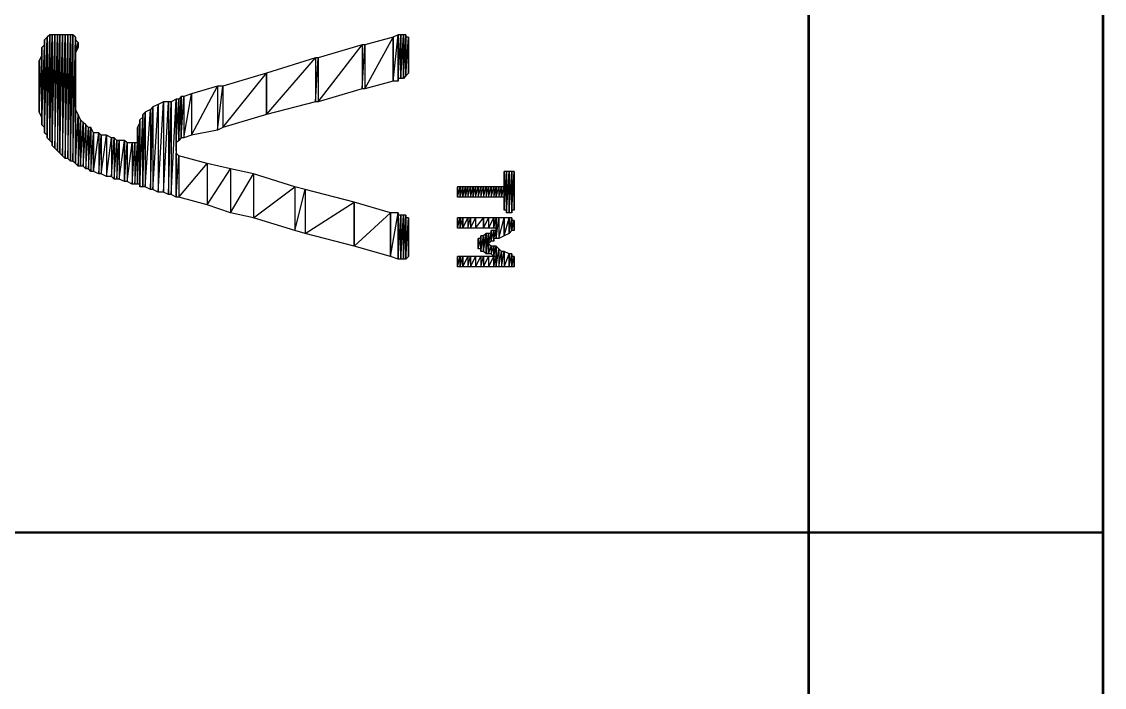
# Model space of a CAD drawing. Extents: x 0.1 to 11.6, y 0.2 to 16.4.
# Drawn here: x 0.9185 to 1.2679, y 5.3017 to 5.5167 of the extents above; entities that cross this region are included whole.
import ezdxf

# ---------------------------------------------------------------- set-up
doc = ezdxf.new("R2010")
doc.units = 0
doc.header["$MEASUREMENT"] = 0

msp = doc.modelspace()

# ---------------------------------------------------------------- linework, layer by layer
at = {"color": 0, "const_width": 0.000833}
for points in [[(1.26752, 11.3108), (1.26752, 0.54834)], [(1.17253, 6.07915), (1.17253, 5.35167)], [(1.26752, 5.35167), (0.396647, 5.35167)], [(1.17253, 5.35167), (1.17253, 3.82747)]]:
    msp.add_lwpolyline(points, dxfattribs=at)
at = {"color": 0}
for points in [[(0.92665, 5.51167), (0.925836, 5.51079), (0.925836, 5.48079)], [(0.92665, 5.51167), (0.92665, 5.47999), (0.925836, 5.48079)], [(0.927518, 5.51247), (0.92665, 5.51167), (0.92665, 5.47917)], [(0.927518, 5.51247), (0.927518, 5.47831), (0.92665, 5.47917)], [(0.92665, 5.51167), (0.92665, 5.47999)], [(0.92665, 5.51167), (0.92665, 5.47917), (0.92665, 5.47999)], [(0.92665, 5.51167), (0.92665, 5.47999)], [(0.92665, 5.51167), (0.92665, 5.47999)], [(0.928331, 5.51247), (0.927518, 5.51247), (0.927518, 5.47831)], [(0.928331, 5.51247), (0.928331, 5.47749), (0.927518, 5.47831)], [(0.927518, 5.51247), (0.927518, 5.47831)], [(0.927518, 5.51247), (0.927518, 5.47831)], [(0.929144, 5.51247), (0.928331, 5.51247), (0.928331, 5.47667)], [(0.929144, 5.51247), (0.929144, 5.47581), (0.928331, 5.47667)], [(0.928331, 5.51247), (0.928331, 5.47667)], [(0.928331, 5.51247), (0.928331, 5.47667)], [(0.928331, 5.51247), (0.928331, 5.47749)], [(0.928331, 5.51247), (0.928331, 5.47667), (0.928331, 5.47749)], [(0.930012, 5.51247), (0.929144, 5.51247), (0.929144, 5.47581)], [(0.930012, 5.51247), (0.930012, 5.47499), (0.929144, 5.47581)], [(0.930826, 5.51247), (0.930012, 5.51247), (0.930012, 5.47499)], [(0.930826, 5.51247), (0.930826, 5.47418), (0.930012, 5.47499)], [(0.93164, 5.51247), (0.930826, 5.51247), (0.930826, 5.47418)], [(0.93164, 5.51247), (0.93164, 5.47331), (0.930826, 5.47418)], [(0.930826, 5.51247), (0.930826, 5.47418)], [(0.930826, 5.51247), (0.930826, 5.47418)], [(0.932508, 5.51247), (0.93164, 5.51247), (0.93164, 5.47331)], [(0.932508, 5.51247), (0.932508, 5.4725), (0.93164, 5.47331)], [(0.933322, 5.51247), (0.932508, 5.51247), (0.932508, 5.4725)], [(0.933322, 5.51247), (0.933322, 5.4725), (0.932508, 5.4725)], [(0.93419, 5.51247), (0.933322, 5.51247), (0.933322, 5.4725)], [(0.93419, 5.51247), (0.93419, 5.47163), (0.933322, 5.4725)], [(0.935004, 5.51247), (0.93419, 5.51247), (0.93419, 5.47163)], [(0.935004, 5.51247), (0.935004, 5.47163), (0.93419, 5.47163)], [(0.93419, 5.51247), (0.93419, 5.47163)], [(0.93419, 5.51247), (0.93419, 5.47163)], [(0.93419, 5.51247), (0.93419, 5.47163)], [(0.93419, 5.51247), (0.93419, 5.47163)], [(0.935818, 5.51167), (0.935004, 5.51247), (0.935004, 5.47163)], [(0.935818, 5.51167), (0.935818, 5.47081), (0.935004, 5.47163)], [(0.935818, 5.51079), (0.935818, 5.51167), (0.935818, 5.50331)], [(0.935818, 5.51167), (0.935818, 5.50331)], [(0.935818, 5.51167), (0.935818, 5.50331)], [(0.935818, 5.51167), (0.935818, 5.50082)], [(0.935818, 5.51167), (0.935818, 5.50082)], [(0.935818, 5.51167), (0.935818, 5.49832)], [(0.935818, 5.51167), (0.935818, 5.49832)], [(0.935818, 5.51167), (0.935818, 5.49664)], [(0.935818, 5.51167), (0.935818, 5.49664)], [(0.935818, 5.51167), (0.935818, 5.49664)], [(0.935818, 5.51167), (0.935818, 5.49664)], [(0.935818, 5.51167), (0.935818, 5.49501)], [(0.935818, 5.51167), (0.935818, 5.49501)], [(1.03836, 5.51167), (1.02919, 5.50917), (1.02919, 5.49501)], [(1.03836, 5.51167), (1.03836, 5.4975), (1.02919, 5.49501)], [(1.03998, 5.51247), (1.03836, 5.51167), (1.03836, 5.4975)], [(1.03998, 5.51247), (1.03998, 5.4975), (1.03836, 5.4975)], [(1.03836, 5.51167), (1.03836, 5.4975)], [(1.03836, 5.51167), (1.03836, 5.4975)], [(1.04085, 5.51247), (1.03998, 5.51247), (1.03998, 5.49832)], [(1.04085, 5.51247), (1.04085, 5.49832), (1.03998, 5.49832)], [(1.03998, 5.51247), (1.03998, 5.49832)], [(1.03998, 5.51247), (1.03998, 5.49832)], [(1.03998, 5.51247), (1.03998, 5.49832)], [(1.03998, 5.51247), (1.03998, 5.49832)], [(1.03998, 5.51247), (1.03998, 5.49832)], [(1.03998, 5.51247), (1.03998, 5.49832)], [(1.03998, 5.51247), (1.03998, 5.4975)], [(1.03998, 5.51247), (1.03998, 5.4975)], [(1.04167, 5.51247), (1.04085, 5.51247), (1.04085, 5.49832)], [(1.04167, 5.51247), (1.04167, 5.49832), (1.04085, 5.49832)], [(1.04085, 5.51247), (1.04085, 5.49832)], [(1.04085, 5.51247), (1.04085, 5.49832)], [(1.04085, 5.51247), (1.04085, 5.49832)], [(1.04085, 5.51247), (1.04085, 5.49832)], [(1.04248, 5.51247), (1.04167, 5.51247), (1.04167, 5.49832)], [(1.04248, 5.51247), (1.04248, 5.49914), (1.04167, 5.49832)], [(1.04167, 5.51247), (1.04167, 5.49832)], [(1.04167, 5.51247), (1.04167, 5.49832)], [(1.04248, 5.51167), (1.04248, 5.51247), (1.04248, 5.49914)], [(1.04248, 5.51247), (1.04248, 5.49914)], [(1.04248, 5.51247), (1.04248, 5.49914)], [(1.04335, 5.51167), (1.04248, 5.51167), (1.04248, 5.49914)], [(1.04335, 5.51167), (1.04335, 5.5), (1.04248, 5.49914)], [(1.04248, 5.51167), (1.04248, 5.49914)], [(1.04248, 5.51167), (1.04248, 5.49914)], [(1.04248, 5.51167), (1.04248, 5.49914)], [(1.04335, 5.51079), (1.04335, 5.51167), (1.04335, 5.5)], [(1.04335, 5.51167), (1.04335, 5.5)], [(1.04335, 5.51167), (1.04335, 5.5)], [(0.925836, 5.50917), (0.925022, 5.50831), (0.925022, 5.48335)], [(0.925836, 5.50917), (0.925836, 5.48247), (0.925022, 5.48335)], [(0.925022, 5.50831), (0.925022, 5.48415)], [(0.925022, 5.50831), (0.925022, 5.48335), (0.925022, 5.48415)], [(0.925836, 5.51079), (0.925836, 5.48167)], [(0.925836, 5.51079), (0.925836, 5.48079), (0.925836, 5.48167)], [(0.925836, 5.51079), (0.925836, 5.48167)], [(0.925836, 5.51079), (0.925836, 5.48167)], [(0.925836, 5.50999), (0.925836, 5.48247)], [(0.925836, 5.50999), (0.925836, 5.48167), (0.925836, 5.48247)], [(0.936686, 5.50999), (0.935818, 5.51079), (0.935818, 5.50667)], [(0.935818, 5.51079), (0.935818, 5.50581)], [(0.935818, 5.51079), (0.935818, 5.50581)], [(0.935818, 5.51079), (0.935818, 5.50331)], [(0.936686, 5.50999), (0.936686, 5.50831), (0.935818, 5.50667)], [(0.936686, 5.50917), (0.936686, 5.50999), (0.936686, 5.50831)], [(0.936686, 5.50917), (0.936686, 5.50917)], [(0.936686, 5.50917), (0.936686, 5.50917)], [(0.936686, 5.50917), (0.936686, 5.50917)], [(0.936686, 5.50917), (0.936686, 5.50917)], [(0.936686, 5.50917), (0.936686, 5.50917)], [(0.936686, 5.50917), (0.936686, 5.50831)], [(1.02832, 5.50917), (1.01416, 5.50499), (1.01416, 5.49083)], [(1.02832, 5.50917), (1.02832, 5.49501), (1.01416, 5.49083)], [(1.02919, 5.50917), (1.02832, 5.50917), (1.02832, 5.49501)], [(1.02919, 5.50917), (1.02919, 5.49501), (1.02832, 5.49501)], [(1.04335, 5.50999), (1.04335, 5.51079), (1.04335, 5.5)], [(1.04335, 5.51079), (1.04335, 5.5)], [(1.04335, 5.51079), (1.04335, 5.5)], [(1.04335, 5.51079), (1.04335, 5.5)], [(1.04335, 5.50917), (1.04335, 5.50999), (1.04335, 5.50082)], [(1.04335, 5.50999), (1.04335, 5.50082)], [(1.04335, 5.50999), (1.04335, 5.50082)], [(1.04335, 5.50999), (1.04335, 5.5)], [(1.04335, 5.50917), (1.04335, 5.50082)], [(0.925022, 5.50581), (0.924154, 5.50418), (0.924154, 5.48747)], [(0.925022, 5.50581), (0.925022, 5.48583), (0.924154, 5.48747)], [(0.925022, 5.50749), (0.925022, 5.48497)], [(0.925022, 5.50749), (0.925022, 5.48415), (0.925022, 5.48497)], [(0.925022, 5.50581), (0.925022, 5.48583)], [(0.925022, 5.50581), (0.925022, 5.48497), (0.925022, 5.48583)], [(1.01335, 5.50499), (0.997504, 5.5), (0.997504, 5.48665)], [(1.01335, 5.50499), (1.01335, 5.49083), (0.997504, 5.48665)], [(1.01416, 5.50499), (1.01335, 5.50499), (1.01335, 5.49083)], [(1.01416, 5.50499), (1.01416, 5.49083), (1.01335, 5.49083)], [(0.924154, 5.50418), (0.924154, 5.48747)], [(0.924154, 5.50418), (0.924154, 5.48747)], [(0.924154, 5.50331), (0.924154, 5.48915)], [(0.924154, 5.50331), (0.924154, 5.48747), (0.924154, 5.48915)], [(0.924154, 5.50163), (0.924154, 5.48996)], [(0.924154, 5.50163), (0.924154, 5.48915), (0.924154, 5.48996)], [(0.924154, 5.50082), (0.924154, 5.49164)], [(0.924154, 5.50082), (0.924154, 5.48996), (0.924154, 5.49164)], [(1.04335, 5.5025), (1.04335, 5.50418), (1.04335, 5.50163)], [(0.924154, 5.5), (0.924154, 5.49251)], [(0.924154, 5.5), (0.924154, 5.49164), (0.924154, 5.49251)], [(0.924154, 5.49832), (0.924154, 5.49414)], [(0.924154, 5.49832), (0.924154, 5.49251), (0.924154, 5.49414)], [(0.924154, 5.4975), (0.924154, 5.49414), (0.924154, 5.49501)], [(0.997504, 5.5), (0.983344, 5.49582), (0.983344, 5.48247)], [(0.997504, 5.5), (0.997504, 5.48665), (0.983344, 5.48247)], [(0.997504, 5.5), (0.997504, 5.48665)], [(0.997504, 5.5), (0.997504, 5.48665)], [(0.935818, 5.49333), (0.935818, 5.49501), (0.935818, 5.47081)], [(0.981663, 5.49582), (0.973307, 5.49333), (0.973307, 5.47999)], [(0.981663, 5.49582), (0.981663, 5.48167), (0.973307, 5.47999)], [(0.983344, 5.49582), (0.981663, 5.49582), (0.981663, 5.48167)], [(0.983344, 5.49582), (0.983344, 5.48247), (0.981663, 5.48167)], [(0.935818, 5.49164), (0.935818, 5.49333), (0.935818, 5.47081)], [(0.935818, 5.49333), (0.935818, 5.47081)], [(0.935818, 5.49083), (0.935818, 5.49164), (0.935818, 5.47081)], [(0.935818, 5.49164), (0.935818, 5.47081)], [(0.935818, 5.48996), (0.935818, 5.49083), (0.935818, 5.47081)], [(0.935818, 5.49083), (0.935818, 5.47081)], [(0.964193, 5.49083), (0.962511, 5.48996), (0.962511, 5.46164)], [(0.964193, 5.49083), (0.964193, 5.46164), (0.962511, 5.46164)], [(0.965821, 5.49083), (0.964193, 5.49083), (0.964193, 5.46164)], [(0.965821, 5.49083), (0.965821, 5.46083), (0.964193, 5.46164)], [(0.966689, 5.49083), (0.965821, 5.49083), (0.965821, 5.46083)], [(0.966689, 5.49083), (0.966689, 5.46083), (0.965821, 5.46083)], [(0.968317, 5.49164), (0.966689, 5.49083), (0.966689, 5.46083)], [(0.968317, 5.49164), (0.968317, 5.45996), (0.966689, 5.46083)], [(0.969185, 5.49164), (0.968317, 5.49164), (0.968317, 5.47749)], [(0.969185, 5.49164), (0.969185, 5.47831), (0.968317, 5.47749)], [(0.968317, 5.49164), (0.968317, 5.47667)], [(0.968317, 5.49164), (0.968317, 5.47667)], [(0.968317, 5.49164), (0.968317, 5.47667)], [(0.968317, 5.49164), (0.968317, 5.47667)], [(0.968317, 5.49164), (0.968317, 5.47581)], [(0.968317, 5.49164), (0.968317, 5.47581)], [(0.968317, 5.49164), (0.968317, 5.47581)], [(0.968317, 5.49164), (0.968317, 5.47581)], [(0.969997, 5.49246), (0.969185, 5.49164), (0.969185, 5.47831)], [(0.969997, 5.49246), (0.969997, 5.47917), (0.969185, 5.47831)], [(0.969185, 5.49164), (0.969185, 5.47831)], [(0.969185, 5.49164), (0.969185, 5.47831)], [(0.970811, 5.49246), (0.969997, 5.49246), (0.969997, 5.47917)], [(0.970811, 5.49246), (0.970811, 5.47917), (0.969997, 5.47917)], [(0.969997, 5.49246), (0.969997, 5.47917)], [(0.969997, 5.49246), (0.969997, 5.47917)], [(0.973307, 5.49333), (0.970811, 5.49251), (0.970811, 5.47917)], [(0.973307, 5.49333), (0.973307, 5.47999), (0.970811, 5.47917)], [(0.935818, 5.48833), (0.935818, 5.48996), (0.935818, 5.47081)], [(0.935818, 5.48996), (0.935818, 5.47081)], [(0.936686, 5.48665), (0.935818, 5.48833), (0.935818, 5.47081)], [(0.935818, 5.48833), (0.935818, 5.47081)], [(0.958333, 5.48747), (0.957519, 5.48665), (0.957519, 5.46332)], [(0.958333, 5.48747), (0.958333, 5.46332), (0.957519, 5.46332)], [(0.960015, 5.48833), (0.958333, 5.48747), (0.958333, 5.46332)], [(0.960015, 5.48833), (0.960015, 5.46251), (0.958333, 5.46332)], [(0.960829, 5.48915), (0.960015, 5.48833), (0.960015, 5.46251)], [(0.960829, 5.48915), (0.960829, 5.46251), (0.960015, 5.46251)], [(0.962511, 5.48996), (0.960829, 5.48915), (0.960829, 5.46251)], [(0.962511, 5.48996), (0.962511, 5.46164), (0.960829, 5.46251)], [(0.936686, 5.48665), (0.936686, 5.47), (0.935818, 5.47081)], [(0.9375, 5.48497), (0.936686, 5.48665), (0.936686, 5.47)], [(0.9375, 5.48497), (0.9375, 5.47), (0.936686, 5.47)], [(0.938314, 5.48415), (0.9375, 5.48497), (0.9375, 5.47)], [(0.9375, 5.48497), (0.9375, 5.47)], [(0.9375, 5.48497), (0.9375, 5.47)], [(0.938314, 5.48415), (0.938314, 5.47), (0.9375, 5.47)], [(0.939182, 5.48335), (0.938314, 5.48415), (0.938314, 5.47)], [(0.939182, 5.48335), (0.939182, 5.46913), (0.938314, 5.47)], [(0.939996, 5.48247), (0.939182, 5.48335), (0.939182, 5.46913)], [(0.956651, 5.48415), (0.955837, 5.48247), (0.955837, 5.46414)], [(0.956651, 5.48415), (0.956651, 5.46414), (0.955837, 5.46414)], [(0.957519, 5.48583), (0.956651, 5.48497), (0.956651, 5.46332)], [(0.957519, 5.48583), (0.957519, 5.46332), (0.956651, 5.46332)], [(0.956651, 5.48497), (0.956651, 5.46414)], [(0.956651, 5.48497), (0.956651, 5.46332), (0.956651, 5.46414)], [(0.957519, 5.48665), (0.957519, 5.46332)], [(0.957519, 5.48665), (0.957519, 5.46332)], [(0.939996, 5.48247), (0.939996, 5.46913), (0.939182, 5.46913)], [(0.94081, 5.48247), (0.939996, 5.48247), (0.939996, 5.46913)], [(0.94081, 5.48247), (0.94081, 5.46832), (0.939996, 5.46913)], [(0.941678, 5.48079), (0.94081, 5.48247), (0.94081, 5.46832)], [(0.941678, 5.48079), (0.941678, 5.46832), (0.94081, 5.46832)], [(0.94336, 5.48079), (0.941678, 5.48079), (0.941678, 5.46832)], [(0.94336, 5.48079), (0.94336, 5.4675), (0.941678, 5.46832)], [(0.941678, 5.48079), (0.941678, 5.46832)], [(0.941678, 5.48079), (0.941678, 5.46832)], [(0.944174, 5.47999), (0.94336, 5.48079), (0.94336, 5.4675)], [(0.944174, 5.47999), (0.944174, 5.4675), (0.94336, 5.4675)], [(0.945856, 5.47999), (0.944174, 5.47999), (0.944174, 5.4675)], [(0.945856, 5.47999), (0.945856, 5.46664), (0.944174, 5.4675)], [(0.947483, 5.47917), (0.945856, 5.47999), (0.945856, 5.46664)], [(0.955837, 5.48247), (0.955837, 5.46414)], [(0.955837, 5.48247), (0.955837, 5.46414)], [(0.955837, 5.48167), (0.955837, 5.46414)], [(0.955837, 5.48167), (0.955837, 5.46414)], [(0.955837, 5.47999), (0.955837, 5.46414)], [(0.955837, 5.47999), (0.955837, 5.46414)], [(0.947483, 5.47917), (0.947483, 5.46664), (0.945856, 5.46664)], [(0.948351, 5.47917), (0.947483, 5.47917), (0.947483, 5.46664)], [(0.948351, 5.47917), (0.948351, 5.46582), (0.947483, 5.46664)], [(0.949164, 5.47831), (0.948351, 5.47917), (0.948351, 5.46582)], [(0.949164, 5.47831), (0.949164, 5.46582), (0.948351, 5.46582)], [(0.949978, 5.47831), (0.949164, 5.47831), (0.949164, 5.46582)], [(0.949978, 5.47831), (0.949978, 5.46582), (0.949164, 5.46582)], [(0.95166, 5.47831), (0.949978, 5.47831), (0.949978, 5.46582)], [(0.95166, 5.47831), (0.95166, 5.465), (0.949978, 5.46582)], [(0.952474, 5.47749), (0.95166, 5.47831), (0.95166, 5.465)], [(0.95166, 5.47831), (0.95166, 5.465)], [(0.95166, 5.47831), (0.95166, 5.465)], [(0.952474, 5.47749), (0.952474, 5.465), (0.95166, 5.465)], [(0.954156, 5.47749), (0.952474, 5.47749), (0.952474, 5.465)], [(0.954156, 5.47749), (0.954156, 5.46414), (0.952474, 5.465)], [(0.955024, 5.47749), (0.954156, 5.47749), (0.954156, 5.46414)], [(0.955024, 5.47749), (0.955024, 5.46414), (0.954156, 5.46414)], [(0.955837, 5.47749), (0.955024, 5.47749), (0.955024, 5.46414)], [(0.955837, 5.47749), (0.955837, 5.46414), (0.955024, 5.46414)], [(0.955837, 5.47917), (0.955837, 5.47917)], [(0.955837, 5.47917), (0.955837, 5.47831)], [(0.955837, 5.47831), (0.955837, 5.46414)], [(0.955837, 5.47831), (0.955837, 5.46414)], [(0.955837, 5.47749), (0.955837, 5.46414)], [(0.955837, 5.47749), (0.955837, 5.46414)], [(0.968317, 5.47499), (0.968317, 5.47581)], [(0.969185, 5.47331), (0.968317, 5.47418), (0.968317, 5.45996)], [(0.968317, 5.47418), (0.968317, 5.45996)], [(0.968317, 5.47418), (0.968317, 5.45996)], [(0.969185, 5.47331), (0.969185, 5.45996), (0.968317, 5.45996)], [(0.978353, 5.47081), (0.969185, 5.47331), (0.969185, 5.45996)], [(0.978353, 5.47081), (0.978353, 5.45747), (0.969185, 5.45996)], [(0.98584, 5.46913), (0.978353, 5.47081), (0.978353, 5.45747)], [(0.98584, 5.46913), (0.98584, 5.45497), (0.978353, 5.45747)], [(0.993326, 5.4675), (0.98584, 5.46913), (0.98584, 5.45497)], [(0.993326, 5.4675), (0.993326, 5.45335), (0.98584, 5.45497)], [(1.00667, 5.46332), (0.993326, 5.4675), (0.993326, 5.45335)], [(1.07498, 5.46832), (1.07416, 5.46832), (1.07416, 5.45583)], [(1.07498, 5.46832), (1.07498, 5.45583), (1.07416, 5.45583)], [(1.07416, 5.46832), (1.07416, 5.45583)], [(1.07416, 5.46832), (1.07416, 5.45583)], [(1.07416, 5.46832), (1.07416, 5.45583)], [(1.07416, 5.46832), (1.07416, 5.45583)], [(1.07416, 5.46832), (1.07416, 5.45583)], [(1.07416, 5.46832), (1.07416, 5.45583)], [(1.07416, 5.46832), (1.07416, 5.45583)], [(1.07416, 5.46832), (1.07416, 5.45583)], [(1.07416, 5.46832), (1.07416, 5.45583)], [(1.07416, 5.46832), (1.07416, 5.45583)], [(1.07416, 5.46832), (1.07416, 5.45583)], [(1.07416, 5.46832), (1.07416, 5.45583)], [(1.07416, 5.46832), (1.07416, 5.45583)], [(1.07416, 5.46832), (1.07416, 5.45583)], [(1.07416, 5.4675), (1.07416, 5.45583)], [(1.07416, 5.4675), (1.07416, 5.45583)], [(1.07416, 5.4675), (1.07416, 5.45583)], [(1.07416, 5.4675), (1.07416, 5.45583)], [(1.07416, 5.4675), (1.07416, 5.45583)], [(1.07416, 5.4675), (1.07416, 5.45583)], [(1.07416, 5.4675), (1.07416, 5.46582)], [(1.07416, 5.4675), (1.07416, 5.46582)], [(1.07585, 5.46832), (1.07498, 5.46832), (1.07498, 5.45497)], [(1.07585, 5.46832), (1.07585, 5.45497), (1.07498, 5.45497)], [(1.07498, 5.46832), (1.07498, 5.45497)], [(1.07498, 5.46832), (1.07498, 5.45497)], [(1.07498, 5.46832), (1.07498, 5.45497)], [(1.07498, 5.46832), (1.07498, 5.45497)], [(1.07498, 5.46832), (1.07498, 5.45497)], [(1.07498, 5.46832), (1.07498, 5.45497)], [(1.07498, 5.46832), (1.07498, 5.45497)], [(1.07498, 5.46832), (1.07498, 5.45497)], [(1.07498, 5.46832), (1.07498, 5.45497)], [(1.07498, 5.46832), (1.07498, 5.45497)], [(1.07498, 5.46832), (1.07498, 5.45497)], [(1.07498, 5.46832), (1.07498, 5.45497)], [(1.07498, 5.46832), (1.07498, 5.45497)], [(1.07498, 5.46832), (1.07498, 5.45497)], [(1.07498, 5.46832), (1.07498, 5.45497)], [(1.07498, 5.46832), (1.07498, 5.45497)], [(1.07498, 5.46832), (1.07498, 5.45497)], [(1.07498, 5.46832), (1.07498, 5.45497)], [(1.07498, 5.46832), (1.07498, 5.45497)], [(1.07498, 5.46832), (1.07498, 5.45497)], [(1.07498, 5.46832), (1.07498, 5.45497)], [(1.07498, 5.46832), (1.07498, 5.45497)], [(1.07498, 5.46832), (1.07498, 5.45497)], [(1.07498, 5.46832), (1.07498, 5.45497)], [(1.07498, 5.46832), (1.07498, 5.45497)], [(1.07498, 5.46832), (1.07498, 5.45497)], [(1.07498, 5.46832), (1.07498, 5.45583)], [(1.07498, 5.46832), (1.07498, 5.45497), (1.07498, 5.45583)], [(1.07498, 5.46832), (1.07498, 5.45583)], [(1.07498, 5.46832), (1.07498, 5.45583)], [(1.07498, 5.46832), (1.07498, 5.45583)], [(1.07498, 5.46832), (1.07498, 5.45583)], [(1.07498, 5.46832), (1.07498, 5.45583)], [(1.07498, 5.46832), (1.07498, 5.45583)], [(1.07498, 5.46832), (1.07498, 5.45583)], [(1.07498, 5.46832), (1.07498, 5.45583)], [(1.07498, 5.46832), (1.07498, 5.45583)], [(1.07498, 5.46832), (1.07498, 5.45583)], [(1.07498, 5.46832), (1.07498, 5.45583)], [(1.07498, 5.46832), (1.07498, 5.45583)], [(1.07498, 5.46832), (1.07498, 5.45583)], [(1.07498, 5.46832), (1.07498, 5.45583)], [(1.07498, 5.46832), (1.07498, 5.45583)], [(1.07498, 5.46832), (1.07498, 5.45583)], [(1.07498, 5.46832), (1.07498, 5.45583)], [(1.07498, 5.46832), (1.07498, 5.45583)], [(1.07498, 5.46832), (1.07498, 5.45583)], [(1.07498, 5.46832), (1.07498, 5.45583)], [(1.07498, 5.46832), (1.07498, 5.45583)], [(1.07498, 5.46832), (1.07498, 5.45583)], [(1.07498, 5.46832), (1.07498, 5.45583)], [(1.07498, 5.46832), (1.07498, 5.45583)], [(1.07666, 5.46832), (1.07585, 5.46832), (1.07585, 5.45497)], [(1.07666, 5.46832), (1.07666, 5.45497), (1.07585, 5.45497)], [(1.07585, 5.46832), (1.07585, 5.45497)], [(1.07585, 5.46832), (1.07585, 5.45497)], [(1.07585, 5.46832), (1.07585, 5.45497)], [(1.07585, 5.46832), (1.07585, 5.45497)], [(1.07585, 5.46832), (1.07585, 5.45497)], [(1.07585, 5.46832), (1.07585, 5.45497)], [(1.07585, 5.46832), (1.07585, 5.45497)], [(1.07585, 5.46832), (1.07585, 5.45497)], [(1.07585, 5.46832), (1.07585, 5.45497)], [(1.07585, 5.46832), (1.07585, 5.45497)], [(1.07585, 5.46832), (1.07585, 5.45497)], [(1.07585, 5.46832), (1.07585, 5.45497)], [(1.07585, 5.46832), (1.07585, 5.45497)], [(1.07585, 5.46832), (1.07585, 5.45497)], [(1.07747, 5.46832), (1.07666, 5.46832), (1.07666, 5.45583)], [(1.07747, 5.46832), (1.07747, 5.45583), (1.07666, 5.45583)], [(1.07666, 5.46832), (1.07666, 5.45583)], [(1.07666, 5.46832), (1.07666, 5.45583)], [(1.07666, 5.46832), (1.07666, 5.45583)], [(1.07666, 5.46832), (1.07666, 5.45583)], [(1.07666, 5.46832), (1.07666, 5.45497)], [(1.07666, 5.46832), (1.07666, 5.45497)], [(1.07666, 5.46832), (1.07666, 5.45497)], [(1.07666, 5.46832), (1.07666, 5.45497)], [(1.07666, 5.46832), (1.07666, 5.45497)], [(1.07666, 5.46832), (1.07666, 5.45497)], [(1.07666, 5.46832), (1.07666, 5.45497)], [(1.07666, 5.46832), (1.07666, 5.45497)], [(1.07666, 5.46832), (1.07666, 5.45497)], [(1.07666, 5.46832), (1.07666, 5.45497)], [(1.07666, 5.46832), (1.07666, 5.45497)], [(1.07666, 5.46832), (1.07666, 5.45497)], [(1.07666, 5.46832), (1.07666, 5.45497)], [(1.07666, 5.46832), (1.07666, 5.45497)], [(1.07666, 5.46832), (1.07666, 5.45497)], [(1.07666, 5.46832), (1.07666, 5.45497)], [(1.07666, 5.46832), (1.07666, 5.45497)], [(1.07666, 5.46832), (1.07666, 5.45497)], [(1.07666, 5.46832), (1.07666, 5.45497)], [(1.07666, 5.46832), (1.07666, 5.45497)], [(1.07666, 5.46832), (1.07666, 5.45497)], [(1.07666, 5.46832), (1.07666, 5.45497)], [(1.07666, 5.46832), (1.07666, 5.45497)], [(1.07666, 5.46832), (1.07666, 5.45497)], [(1.07666, 5.46832), (1.07666, 5.45497)], [(1.07666, 5.46832), (1.07666, 5.45497)], [(1.07666, 5.46832), (1.07666, 5.45497)], [(1.07666, 5.46832), (1.07666, 5.45497)], [(1.07666, 5.46832), (1.07666, 5.45497)], [(1.07666, 5.46832), (1.07666, 5.45497)], [(1.07666, 5.46832), (1.07666, 5.45497)], [(1.07666, 5.46832), (1.07666, 5.45497)], [(1.07747, 5.4675), (1.07747, 5.46832), (1.07747, 5.45583)], [(1.07747, 5.46832), (1.07747, 5.45583)], [(1.07747, 5.46832), (1.07747, 5.45583)], [(1.07747, 5.46832), (1.07747, 5.45583)], [(1.07747, 5.46832), (1.07747, 5.45583)], [(1.07747, 5.46832), (1.07747, 5.45583)], [(1.07747, 5.46832), (1.07747, 5.45583)], [(1.07747, 5.46832), (1.07747, 5.45583)], [(1.07747, 5.46832), (1.07747, 5.45583)], [(1.07747, 5.46832), (1.07747, 5.45583)], [(1.07747, 5.46832), (1.07747, 5.45583)], [(1.07747, 5.46832), (1.07747, 5.45583)], [(1.07747, 5.46832), (1.07747, 5.45583)], [(1.07747, 5.46832), (1.07747, 5.45583)], [(1.07747, 5.46832), (1.07747, 5.45583)], [(1.07747, 5.46832), (1.07747, 5.45583)], [(1.07747, 5.46832), (1.07747, 5.45583)], [(1.07747, 5.46832), (1.07747, 5.45583)], [(1.07747, 5.46832), (1.07747, 5.45583)], [(1.07747, 5.46832), (1.07747, 5.45583)], [(1.07747, 5.46832), (1.07747, 5.45583)], [(1.07747, 5.46832), (1.07747, 5.45583)], [(1.07747, 5.46832), (1.07747, 5.45583)], [(1.07747, 5.46832), (1.07747, 5.45583)], [(1.07747, 5.46832), (1.07747, 5.45583)], [(1.07747, 5.46832), (1.07747, 5.45583)], [(1.07747, 5.46832), (1.07747, 5.45583)], [(1.07747, 5.46832), (1.07747, 5.45583)], [(1.07747, 5.46832), (1.07747, 5.45583)], [(1.07747, 5.46832), (1.07747, 5.45583)], [(1.07747, 5.46832), (1.07747, 5.45583)], [(1.07747, 5.46832), (1.07747, 5.45583)], [(1.07747, 5.46832), (1.07747, 5.45583)], [(1.07747, 5.46832), (1.07747, 5.45583)], [(1.07747, 5.46832), (1.07747, 5.45583)], [(1.07747, 5.4675), (1.07747, 5.4675)], [(1.07747, 5.46664), (1.07747, 5.4675), (1.07747, 5.45996)], [(1.07747, 5.4675), (1.07747, 5.45583)], [(1.07747, 5.4675), (1.07747, 5.45583)], [(1.07747, 5.4675), (1.07747, 5.45583)], [(1.07747, 5.4675), (1.07747, 5.45583)], [(1.07747, 5.4675), (1.07747, 5.45583)], [(1.07747, 5.4675), (1.07747, 5.45583)], [(1.07747, 5.4675), (1.07747, 5.45583)], [(1.07747, 5.46582), (1.07747, 5.46664), (1.07747, 5.465)], [(1.07747, 5.46664), (1.07747, 5.45996)], [(1.00667, 5.46332), (1.00667, 5.44917), (0.993326, 5.45335)], [(1.00998, 5.46251), (1.00667, 5.46332), (1.00667, 5.44917)], [(1.00998, 5.46251), (1.00998, 5.44829), (1.00667, 5.44917)], [(1.02582, 5.45833), (1.00998, 5.46251), (1.00998, 5.44829)], [(1.06, 5.46332), (1.05919, 5.46332), (1.05919, 5.45996)], [(1.06, 5.46332), (1.06, 5.45996), (1.05919, 5.45996)], [(1.05919, 5.46332), (1.05919, 5.45996)], [(1.05919, 5.46332), (1.05919, 5.45996)], [(1.05919, 5.46332), (1.05919, 5.45996)], [(1.05919, 5.46332), (1.05919, 5.45996)], [(1.05919, 5.46332), (1.05919, 5.45996)], [(1.05919, 5.46332), (1.05919, 5.45996)], [(1.05919, 5.46332), (1.05919, 5.45996)], [(1.05919, 5.46332), (1.05919, 5.45996)], [(1.05919, 5.46332), (1.05919, 5.45996)], [(1.05919, 5.46332), (1.05919, 5.45996)], [(1.05919, 5.46332), (1.05919, 5.45996)], [(1.05919, 5.46332), (1.05919, 5.45996)], [(1.05919, 5.46332), (1.05919, 5.45996)], [(1.05919, 5.46332), (1.05919, 5.45996)], [(1.05919, 5.46332), (1.05919, 5.45996)], [(1.05919, 5.46332), (1.05919, 5.45996)], [(1.05919, 5.46332), (1.05919, 5.45996)], [(1.05919, 5.46332), (1.05919, 5.45996)], [(1.05919, 5.46332), (1.05919, 5.45996)], [(1.05919, 5.46332), (1.05919, 5.45996)], [(1.05919, 5.46332), (1.05919, 5.45996)], [(1.05919, 5.46332), (1.05919, 5.45996)], [(1.05919, 5.46332), (1.05919, 5.45996)], [(1.05919, 5.46332), (1.05919, 5.45996)], [(1.05919, 5.46332), (1.05919, 5.45996)], [(1.05919, 5.46332), (1.05919, 5.45996)], [(1.05919, 5.46332), (1.05919, 5.45996)], [(1.05919, 5.46332), (1.05919, 5.45996)], [(1.05919, 5.46332), (1.05919, 5.45996)], [(1.05919, 5.46332), (1.05919, 5.45996)], [(1.05919, 5.46332), (1.05919, 5.46083)], [(1.05919, 5.46332), (1.05919, 5.45996), (1.05919, 5.46083)], [(1.05919, 5.46332), (1.05919, 5.46083)], [(1.05919, 5.46332), (1.05919, 5.46083)], [(1.05919, 5.46332), (1.05919, 5.46083)], [(1.05919, 5.46332), (1.05919, 5.46083)], [(1.05919, 5.46332), (1.05919, 5.46083)], [(1.05919, 5.46332), (1.05919, 5.46083)], [(1.05919, 5.46332), (1.05919, 5.46083)], [(1.05919, 5.46332), (1.05919, 5.46083)], [(1.05919, 5.46332), (1.05919, 5.46083)], [(1.05919, 5.46332), (1.05919, 5.46083)], [(1.05919, 5.46332), (1.05919, 5.46083)], [(1.05919, 5.46332), (1.05919, 5.46083)], [(1.05919, 5.46332), (1.05919, 5.46083)], [(1.05919, 5.46332), (1.05919, 5.46083)], [(1.05919, 5.46332), (1.05919, 5.46083)], [(1.05919, 5.46332), (1.05919, 5.46083)], [(1.05919, 5.46332), (1.05919, 5.46332)], [(1.05919, 5.46332), (1.05919, 5.46083)], [(1.05919, 5.46332), (1.05919, 5.46083)], [(1.05919, 5.46332), (1.05919, 5.46251)], [(1.05919, 5.46332), (1.05919, 5.46251)], [(1.05919, 5.46251), (1.05919, 5.46164)], [(1.06082, 5.46332), (1.06, 5.46332), (1.06, 5.45996)], [(1.06082, 5.46332), (1.06082, 5.45996), (1.06, 5.45996)], [(1.06, 5.46332), (1.06, 5.45996)], [(1.06, 5.46332), (1.06, 5.45996)], [(1.06, 5.46332), (1.06, 5.45996)], [(1.06, 5.46332), (1.06, 5.45996)], [(1.06, 5.46332), (1.06, 5.45996)], [(1.06, 5.46332), (1.06, 5.45996)], [(1.06, 5.46332), (1.06, 5.45996)], [(1.06, 5.46332), (1.06, 5.45996)], [(1.06, 5.46332), (1.06, 5.45996)], [(1.06, 5.46332), (1.06, 5.45996)], [(1.06, 5.46332), (1.06, 5.45996)], [(1.06, 5.46332), (1.06, 5.45996)], [(1.06169, 5.46332), (1.06082, 5.46332), (1.06082, 5.45996)], [(1.06169, 5.46332), (1.06169, 5.45996), (1.06082, 5.45996)], [(1.06082, 5.46332), (1.06082, 5.45996)], [(1.06082, 5.46332), (1.06082, 5.45996)], [(1.0625, 5.46332), (1.06169, 5.46332), (1.06169, 5.45996)], [(1.0625, 5.46332), (1.0625, 5.45996), (1.06169, 5.45996)], [(1.06169, 5.46332), (1.06169, 5.45996)], [(1.06169, 5.46332), (1.06169, 5.45996)], [(1.06331, 5.46332), (1.0625, 5.46332), (1.0625, 5.45996)], [(1.06331, 5.46332), (1.06331, 5.45996), (1.0625, 5.45996)], [(1.06418, 5.46332), (1.06331, 5.46332), (1.06331, 5.45996)], [(1.06418, 5.46332), (1.06418, 5.45996), (1.06331, 5.45996)], [(1.065, 5.46332), (1.06418, 5.46332), (1.06418, 5.45996)], [(1.065, 5.46332), (1.065, 5.45996), (1.06418, 5.45996)], [(1.06418, 5.46332), (1.06418, 5.45996)], [(1.06418, 5.46332), (1.06418, 5.45996)], [(1.06581, 5.46332), (1.065, 5.46332), (1.065, 5.45996)], [(1.06581, 5.46332), (1.06581, 5.45996), (1.065, 5.45996)], [(1.06668, 5.46332), (1.06581, 5.46332), (1.06581, 5.45996)], [(1.06668, 5.46332), (1.06668, 5.45996), (1.06581, 5.45996)], [(1.06749, 5.46332), (1.06668, 5.46332), (1.06668, 5.45996)], [(1.06749, 5.46332), (1.06749, 5.45996), (1.06668, 5.45996)], [(1.06836, 5.46332), (1.06749, 5.46332), (1.06749, 5.45996)], [(1.06836, 5.46332), (1.06836, 5.45996), (1.06749, 5.45996)], [(1.06917, 5.46332), (1.06836, 5.46332), (1.06836, 5.45996)], [(1.06917, 5.46332), (1.06917, 5.45996), (1.06836, 5.45996)], [(1.06999, 5.46332), (1.06917, 5.46332), (1.06917, 5.45996)], [(1.06999, 5.46332), (1.06999, 5.45996), (1.06917, 5.45996)], [(1.07086, 5.46332), (1.06999, 5.46332), (1.06999, 5.45996)], [(1.07086, 5.46332), (1.07086, 5.45996), (1.06999, 5.45996)], [(1.07167, 5.46332), (1.07086, 5.46332), (1.07086, 5.45996)], [(1.07167, 5.46332), (1.07167, 5.45996), (1.07086, 5.45996)], [(1.07248, 5.46332), (1.07167, 5.46332), (1.07167, 5.45996)], [(1.07248, 5.46332), (1.07248, 5.45996), (1.07167, 5.45996)], [(1.07167, 5.46332), (1.07167, 5.45996)], [(1.07167, 5.46332), (1.07167, 5.45996)], [(1.07335, 5.46332), (1.07248, 5.46332), (1.07248, 5.45996)], [(1.07335, 5.46332), (1.07335, 5.45996), (1.07248, 5.45996)], [(1.07416, 5.46332), (1.07335, 5.46332), (1.07335, 5.45996)], [(1.07416, 5.46332), (1.07416, 5.45996), (1.07335, 5.45996)], [(1.07335, 5.46332), (1.07335, 5.45996)], [(1.07335, 5.46332), (1.07335, 5.45996)], [(1.07416, 5.46582), (1.07416, 5.465)], [(1.07416, 5.46582), (1.07416, 5.46414), (1.07416, 5.465)], [(1.07416, 5.46414), (1.07416, 5.46332)], [(1.07416, 5.46414), (1.07416, 5.46332)], [(1.07416, 5.46332), (1.07416, 5.45996)], [(1.07416, 5.46332), (1.07416, 5.45996)], [(1.07416, 5.46332), (1.07416, 5.45996)], [(1.07416, 5.46332), (1.07416, 5.45996)], [(1.07416, 5.46332), (1.07416, 5.45996)], [(1.07416, 5.46332), (1.07416, 5.45996)], [(1.07416, 5.46332), (1.07416, 5.45996)], [(1.07416, 5.46332), (1.07416, 5.45996)], [(1.07416, 5.46332), (1.07416, 5.45996)], [(1.07416, 5.46332), (1.07416, 5.45996)], [(1.07747, 5.46332), (1.07747, 5.465), (1.07747, 5.46251)], [(1.05919, 5.46164), (1.05919, 5.46083)], [(1.05919, 5.46083), (1.05919, 5.46083)], [(1.07416, 5.45996), (1.07416, 5.45915)], [(1.07416, 5.45996), (1.07416, 5.45915)], [(1.07416, 5.45915), (1.07416, 5.45747)], [(1.07416, 5.45915), (1.07416, 5.45747)], [(1.07747, 5.45833), (1.07747, 5.45996), (1.07747, 5.45583)], [(1.02582, 5.45833), (1.02582, 5.44417), (1.00998, 5.44829)], [(1.03749, 5.45497), (1.02582, 5.45833), (1.02582, 5.44417)], [(1.02582, 5.45833), (1.02582, 5.44417)], [(1.02582, 5.45833), (1.02582, 5.44417)], [(1.07416, 5.45665), (1.07416, 5.45583)], [(1.07416, 5.45583), (1.07416, 5.45583)], [(1.07747, 5.45747), (1.07747, 5.45833), (1.07747, 5.45665)], [(1.07747, 5.45833), (1.07747, 5.45583)], [(1.07747, 5.45583), (1.07747, 5.45583)], [(1.03749, 5.45497), (1.03749, 5.44081), (1.02582, 5.44417)], [(1.03998, 5.45497), (1.03749, 5.45497), (1.03749, 5.44081)], [(1.03998, 5.45497), (1.03998, 5.44), (1.03749, 5.44081)], [(1.03749, 5.45497), (1.03749, 5.44081)], [(1.03749, 5.45497), (1.03749, 5.44081)], [(1.03998, 5.45415), (1.03998, 5.45497), (1.03998, 5.44)], [(1.03998, 5.45497), (1.03998, 5.44)], [(1.03998, 5.45497), (1.03998, 5.44)], [(1.03998, 5.45497), (1.03998, 5.44)], [(1.03998, 5.45497), (1.03998, 5.44)], [(1.04085, 5.45415), (1.03998, 5.45415), (1.03998, 5.44)], [(1.04085, 5.45415), (1.04085, 5.44), (1.03998, 5.44)], [(1.03998, 5.45415), (1.03998, 5.44)], [(1.03998, 5.45415), (1.03998, 5.44)], [(1.03998, 5.45415), (1.03998, 5.44)], [(1.04167, 5.45415), (1.04085, 5.45415), (1.04085, 5.44)], [(1.04167, 5.45415), (1.04167, 5.44), (1.04085, 5.44)], [(1.04085, 5.45415), (1.04085, 5.44)], [(1.04085, 5.45415), (1.04085, 5.44)], [(1.04085, 5.45415), (1.04085, 5.44)], [(1.04085, 5.45415), (1.04085, 5.44)], [(1.04085, 5.45415), (1.04085, 5.44)], [(1.04085, 5.45415), (1.04085, 5.44)], [(1.04248, 5.45415), (1.04167, 5.45415), (1.04167, 5.44)], [(1.04248, 5.45415), (1.04248, 5.44), (1.04167, 5.44)], [(1.04167, 5.45415), (1.04167, 5.44)], [(1.04167, 5.45415), (1.04167, 5.44)], [(1.04167, 5.45415), (1.04167, 5.44)], [(1.04167, 5.45415), (1.04167, 5.44)], [(1.04167, 5.45415), (1.04167, 5.44)], [(1.04167, 5.45415), (1.04167, 5.44)], [(1.04167, 5.45415), (1.04167, 5.44)], [(1.04167, 5.45415), (1.04167, 5.44)], [(1.04248, 5.45335), (1.04248, 5.45415), (1.04248, 5.44)], [(1.04335, 5.45335), (1.04248, 5.45335), (1.04248, 5.44)], [(1.04335, 5.45335), (1.04335, 5.44081), (1.04248, 5.44)], [(1.04248, 5.45335), (1.04248, 5.44)], [(1.04248, 5.45335), (1.04248, 5.44)], [(1.04248, 5.45335), (1.04248, 5.44)], [(1.04248, 5.45335), (1.04248, 5.44)], [(1.04248, 5.45335), (1.04248, 5.44)], [(1.04248, 5.45335), (1.04248, 5.44)], [(1.04248, 5.45335), (1.04248, 5.44)], [(1.04248, 5.45335), (1.04248, 5.44)], [(1.04248, 5.45335), (1.04248, 5.44)], [(1.04335, 5.45247), (1.04335, 5.45335), (1.04335, 5.44081)], [(1.04335, 5.45335), (1.04335, 5.44081)], [(1.04335, 5.45335), (1.04335, 5.44081)], [(1.04335, 5.45167), (1.04335, 5.45247), (1.04335, 5.44168)], [(1.04335, 5.45247), (1.04335, 5.44168)], [(1.04335, 5.45247), (1.04335, 5.44168)], [(1.04335, 5.45247), (1.04335, 5.44081)], [(1.04335, 5.45247), (1.04335, 5.44081)], [(1.04335, 5.45247), (1.04335, 5.44081)], [(1.04335, 5.45247), (1.04335, 5.44081)], [(1.04335, 5.45247), (1.04335, 5.44081)], [(1.04335, 5.45247), (1.04335, 5.44081)], [(1.04335, 5.45247), (1.04335, 5.44081)], [(1.04335, 5.45247), (1.04335, 5.44081)], [(1.04335, 5.45247), (1.04335, 5.44081)], [(1.06, 5.45335), (1.05919, 5.45335), (1.05919, 5.44997)], [(1.06, 5.45335), (1.06, 5.44997), (1.05919, 5.44997)], [(1.05919, 5.45335), (1.05919, 5.44997)], [(1.05919, 5.45335), (1.05919, 5.44997)], [(1.05919, 5.45335), (1.05919, 5.44997)], [(1.05919, 5.45335), (1.05919, 5.44997)], [(1.05919, 5.45335), (1.05919, 5.44997)], [(1.05919, 5.45335), (1.05919, 5.44997)], [(1.05919, 5.45335), (1.05919, 5.44997)], [(1.05919, 5.45335), (1.05919, 5.44997)], [(1.05919, 5.45247), (1.05919, 5.44997)], [(1.05919, 5.45247), (1.05919, 5.44997)], [(1.05919, 5.45247), (1.05919, 5.44997)], [(1.05919, 5.45247), (1.05919, 5.44997)], [(1.05919, 5.45247), (1.05919, 5.44997)], [(1.05919, 5.45247), (1.05919, 5.44997)], [(1.05919, 5.45247), (1.05919, 5.44997)], [(1.05919, 5.45247), (1.05919, 5.44997)], [(1.05919, 5.45247), (1.05919, 5.44997)], [(1.05919, 5.45247), (1.05919, 5.44997)], [(1.05919, 5.45247), (1.05919, 5.44997)], [(1.05919, 5.45247), (1.05919, 5.44997)], [(1.05919, 5.45247), (1.05919, 5.44997)], [(1.05919, 5.45247), (1.05919, 5.44997)], [(1.05919, 5.45247), (1.05919, 5.44997)], [(1.05919, 5.45247), (1.05919, 5.44997)], [(1.05919, 5.45247), (1.05919, 5.44997)], [(1.05919, 5.45247), (1.05919, 5.44997)], [(1.05919, 5.45247), (1.05919, 5.45167)], [(1.05919, 5.45247), (1.05919, 5.45079), (1.05919, 5.45167)], [(1.06082, 5.45335), (1.06, 5.45335), (1.06, 5.44997)], [(1.06082, 5.45335), (1.06082, 5.44997), (1.06, 5.44997)], [(1.06, 5.45335), (1.06, 5.44997)], [(1.06, 5.45335), (1.06, 5.44997)], [(1.06, 5.45335), (1.06, 5.44997)], [(1.06, 5.45335), (1.06, 5.44997)], [(1.0625, 5.45335), (1.06082, 5.45335), (1.06082, 5.44997)], [(1.0625, 5.45335), (1.0625, 5.44997), (1.06082, 5.44997)], [(1.06082, 5.45335), (1.06082, 5.44997)], [(1.06082, 5.45335), (1.06082, 5.44997)], [(1.06331, 5.45335), (1.0625, 5.45335), (1.0625, 5.44997)], [(1.06331, 5.45335), (1.06331, 5.44997), (1.0625, 5.44997)], [(1.065, 5.45335), (1.06331, 5.45335), (1.06331, 5.44997)], [(1.065, 5.45335), (1.065, 5.44997), (1.06331, 5.44997)], [(1.06749, 5.45335), (1.065, 5.45335), (1.065, 5.44997)], [(1.06749, 5.45335), (1.06749, 5.44997), (1.065, 5.44997)], [(1.06917, 5.45335), (1.06749, 5.45335), (1.06749, 5.44997)], [(1.06917, 5.45335), (1.06917, 5.44997), (1.06749, 5.44997)], [(1.06749, 5.45335), (1.06749, 5.44997)], [(1.06749, 5.45335), (1.06749, 5.44997)], [(1.07086, 5.45335), (1.06917, 5.45335), (1.06917, 5.44997)], [(1.07086, 5.45335), (1.07086, 5.44997), (1.06917, 5.44997)], [(1.07167, 5.45335), (1.07086, 5.45335), (1.07086, 5.44997)], [(1.07167, 5.45335), (1.07167, 5.44997), (1.07086, 5.44997)], [(1.07086, 5.45335), (1.07086, 5.44997)], [(1.07086, 5.45335), (1.07086, 5.44997)], [(1.07086, 5.45335), (1.07086, 5.44997)], [(1.07086, 5.45335), (1.07086, 5.44997)], [(1.07086, 5.45335), (1.07086, 5.44997)], [(1.07086, 5.45335), (1.07086, 5.44997)], [(1.07086, 5.45335), (1.07086, 5.44997)], [(1.07086, 5.45335), (1.07086, 5.44997)], [(1.07086, 5.45335), (1.07086, 5.44997)], [(1.07086, 5.45335), (1.07086, 5.44997)], [(1.07248, 5.45335), (1.07167, 5.45335), (1.07167, 5.44667)], [(1.07248, 5.45335), (1.07248, 5.44667), (1.07167, 5.44667)], [(1.07167, 5.45335), (1.07167, 5.44997)], [(1.07167, 5.45335), (1.07167, 5.44997)], [(1.07167, 5.45335), (1.07167, 5.44997)], [(1.07167, 5.45335), (1.07167, 5.44997)], [(1.07167, 5.45335), (1.07167, 5.44997)], [(1.07167, 5.45335), (1.07167, 5.44997)], [(1.07416, 5.45335), (1.07248, 5.45335), (1.07248, 5.44667)], [(1.07416, 5.45335), (1.07416, 5.44749), (1.07248, 5.44667)], [(1.07585, 5.45335), (1.07416, 5.45335), (1.07416, 5.44749)], [(1.07585, 5.45335), (1.07585, 5.44829), (1.07416, 5.44749)], [(1.07416, 5.45335), (1.07416, 5.44749)], [(1.07416, 5.45335), (1.07416, 5.44749)], [(1.07666, 5.45335), (1.07585, 5.45335), (1.07585, 5.44829)], [(1.07666, 5.45335), (1.07666, 5.44917), (1.07585, 5.44829)], [(1.07585, 5.45335), (1.07585, 5.44829)], [(1.07585, 5.45335), (1.07585, 5.44829)], [(1.07666, 5.45247), (1.07666, 5.45335), (1.07666, 5.44917)], [(1.07666, 5.45335), (1.07666, 5.44917)], [(1.07666, 5.45335), (1.07666, 5.44917)], [(1.07747, 5.45247), (1.07666, 5.45247), (1.07666, 5.44917)], [(1.07747, 5.45247), (1.07747, 5.44917), (1.07666, 5.44917)], [(1.07666, 5.45247), (1.07666, 5.44917)], [(1.07666, 5.45247), (1.07666, 5.44917)], [(1.07666, 5.45247), (1.07666, 5.44917)], [(1.07666, 5.45247), (1.07666, 5.44917)], [(1.07666, 5.45247), (1.07666, 5.44917)], [(1.07666, 5.45247), (1.07666, 5.44917)], [(1.07666, 5.45247), (1.07666, 5.44917)], [(1.07666, 5.45247), (1.07666, 5.44917)], [(1.07666, 5.45247), (1.07666, 5.44917)], [(1.07666, 5.45247), (1.07666, 5.44917)], [(1.07666, 5.45247), (1.07666, 5.44917)], [(1.07747, 5.45167), (1.07747, 5.45247), (1.07747, 5.44997)], [(1.07747, 5.45247), (1.07747, 5.44997)], [(1.07747, 5.45247), (1.07747, 5.44997)], [(1.07747, 5.45247), (1.07747, 5.44997)], [(1.07747, 5.45247), (1.07747, 5.44997)], [(1.07747, 5.45247), (1.07747, 5.44917)], [(1.07747, 5.45247), (1.07747, 5.44917)], [(1.07747, 5.45247), (1.07747, 5.44917)], [(1.07747, 5.45247), (1.07747, 5.44917)], [(1.07747, 5.45247), (1.07747, 5.44917)], [(1.07747, 5.45247), (1.07747, 5.44917)], [(1.04335, 5.45079), (1.04335, 5.45167), (1.04335, 5.44168)], [(1.04335, 5.45167), (1.04335, 5.44168)], [(1.04335, 5.45167), (1.04335, 5.44168)], [(1.04335, 5.45167), (1.04335, 5.44168)], [(1.04335, 5.45167), (1.04335, 5.44168)], [(1.04335, 5.45167), (1.04335, 5.44168)], [(1.04335, 5.45167), (1.04335, 5.44168)], [(1.04335, 5.45167), (1.04335, 5.44168)], [(1.04335, 5.44997), (1.04335, 5.45079), (1.04335, 5.44249)], [(1.04335, 5.45079), (1.04335, 5.44168)], [(1.04335, 5.44997), (1.04335, 5.44249)], [(1.07086, 5.44917), (1.06999, 5.44917), (1.06999, 5.44581)], [(1.07086, 5.44917), (1.07086, 5.44581), (1.06999, 5.44581)], [(1.06999, 5.44917), (1.06999, 5.44581)], [(1.06999, 5.44917), (1.06999, 5.44581)], [(1.07167, 5.44917), (1.07086, 5.44917), (1.07086, 5.44667)], [(1.07167, 5.44917), (1.07167, 5.44667), (1.07086, 5.44667)], [(1.07086, 5.44917), (1.07086, 5.44667)], [(1.07086, 5.44917), (1.07086, 5.44667)], [(1.07086, 5.44917), (1.07086, 5.44667)], [(1.07086, 5.44917), (1.07086, 5.44667)], [(1.07086, 5.44917), (1.07086, 5.44581)], [(1.07086, 5.44917), (1.07086, 5.44581)], [(1.07086, 5.44917), (1.07086, 5.44581)], [(1.07086, 5.44917), (1.07086, 5.44581)], [(1.07086, 5.44917), (1.07086, 5.44581)], [(1.07086, 5.44917), (1.07086, 5.44581)], [(1.07167, 5.44997), (1.07167, 5.44667)], [(1.07167, 5.44997), (1.07167, 5.44667)], [(1.07167, 5.44997), (1.07167, 5.44667)], [(1.07167, 5.44997), (1.07167, 5.44667)], [(1.07167, 5.44997), (1.07167, 5.44667)], [(1.07167, 5.44997), (1.07167, 5.44667)], [(1.07167, 5.44917), (1.07167, 5.44667)], [(1.07167, 5.44917), (1.07167, 5.44667)], [(1.07747, 5.45167), (1.07747, 5.45167)], [(1.07747, 5.45167), (1.07747, 5.44997)], [(1.07747, 5.45167), (1.07747, 5.44997)], [(1.07747, 5.45167), (1.07747, 5.44997)], [(1.07747, 5.45167), (1.07747, 5.44997)], [(1.07747, 5.45167), (1.07747, 5.44997)], [(1.06668, 5.44667), (1.06581, 5.44667), (1.06581, 5.44331)], [(1.06668, 5.44667), (1.06668, 5.44331), (1.06581, 5.44331)], [(1.06581, 5.44667), (1.06581, 5.44331)], [(1.06581, 5.44667), (1.06581, 5.44331)], [(1.06581, 5.44667), (1.06581, 5.44331)], [(1.06581, 5.44667), (1.06581, 5.44331)], [(1.06581, 5.44667), (1.06581, 5.44331)], [(1.06581, 5.44667), (1.06581, 5.44331)], [(1.06581, 5.44667), (1.06581, 5.44331)], [(1.06581, 5.44667), (1.06581, 5.44331)], [(1.06581, 5.44667), (1.06581, 5.44331)], [(1.06581, 5.44667), (1.06581, 5.44331)], [(1.06581, 5.44667), (1.06581, 5.44331)], [(1.06581, 5.44667), (1.06581, 5.44331)], [(1.06581, 5.44667), (1.06581, 5.44331)], [(1.06581, 5.44667), (1.06581, 5.44331)], [(1.06581, 5.44667), (1.06581, 5.44417)], [(1.06581, 5.44667), (1.06581, 5.44331), (1.06581, 5.44417)], [(1.06581, 5.44667), (1.06581, 5.44417)], [(1.06581, 5.44667), (1.06581, 5.44417)], [(1.06581, 5.44581), (1.06581, 5.44499)], [(1.06581, 5.44581), (1.06581, 5.44499)], [(1.06581, 5.44499), (1.06581, 5.44417)], [(1.06581, 5.44499), (1.06581, 5.44417)], [(1.06749, 5.44749), (1.06668, 5.44749), (1.06668, 5.44249)], [(1.06749, 5.44749), (1.06749, 5.44249), (1.06668, 5.44249)], [(1.06668, 5.44749), (1.06668, 5.44249)], [(1.06668, 5.44749), (1.06668, 5.44249)], [(1.06668, 5.44749), (1.06668, 5.44331)], [(1.06668, 5.44749), (1.06668, 5.44249), (1.06668, 5.44331)], [(1.06668, 5.44749), (1.06668, 5.44331)], [(1.06668, 5.44749), (1.06668, 5.44331)], [(1.06668, 5.44749), (1.06668, 5.44331)], [(1.06668, 5.44749), (1.06668, 5.44331)], [(1.06668, 5.44667), (1.06668, 5.44331)], [(1.06668, 5.44667), (1.06668, 5.44331)], [(1.06668, 5.44667), (1.06668, 5.44331)], [(1.06668, 5.44667), (1.06668, 5.44331)], [(1.06668, 5.44667), (1.06668, 5.44331)], [(1.06668, 5.44667), (1.06668, 5.44331)], [(1.06836, 5.44829), (1.06749, 5.44749), (1.06749, 5.44249)], [(1.06836, 5.44829), (1.06836, 5.44168), (1.06749, 5.44249)], [(1.06749, 5.44749), (1.06749, 5.44249)], [(1.06749, 5.44749), (1.06749, 5.44249)], [(1.06917, 5.44829), (1.06836, 5.44829), (1.06836, 5.44168)], [(1.06917, 5.44829), (1.06917, 5.44168), (1.06836, 5.44168)], [(1.06836, 5.44829), (1.06836, 5.44168)], [(1.06836, 5.44829), (1.06836, 5.44168)], [(1.06999, 5.44829), (1.06917, 5.44829), (1.06917, 5.44499)], [(1.06999, 5.44829), (1.06999, 5.44581), (1.06917, 5.44499)], [(1.06917, 5.44829), (1.06917, 5.44499)], [(1.06917, 5.44829), (1.06917, 5.44499)], [(1.06917, 5.44829), (1.06917, 5.44499)], [(1.06917, 5.44829), (1.06917, 5.44499)], [(1.06917, 5.44829), (1.06917, 5.44499)], [(1.06917, 5.44829), (1.06917, 5.44499)], [(1.06917, 5.44829), (1.06917, 5.44499)], [(1.06917, 5.44829), (1.06917, 5.44499)], [(1.06917, 5.44829), (1.06917, 5.44499)], [(1.06917, 5.44829), (1.06917, 5.44499)], [(1.06917, 5.44829), (1.06917, 5.44499)], [(1.06917, 5.44829), (1.06917, 5.44499)], [(1.06917, 5.44829), (1.06917, 5.44499)], [(1.06917, 5.44829), (1.06917, 5.44499)], [(1.06999, 5.44417), (1.06917, 5.44499), (1.06917, 5.44168)], [(1.06917, 5.44499), (1.06917, 5.44168)], [(1.06917, 5.44499), (1.06917, 5.44168)], [(1.06917, 5.44499), (1.06917, 5.44168)], [(1.06917, 5.44499), (1.06917, 5.44168)], [(1.06917, 5.44499), (1.06917, 5.44168)], [(1.06917, 5.44499), (1.06917, 5.44168)], [(1.06917, 5.44499), (1.06917, 5.44168)], [(1.06917, 5.44499), (1.06917, 5.44168)], [(1.06917, 5.44499), (1.06917, 5.44168)], [(1.06917, 5.44499), (1.06917, 5.44168)], [(1.06917, 5.44499), (1.06917, 5.44168)], [(1.06917, 5.44499), (1.06917, 5.44168)], [(1.06917, 5.44499), (1.06917, 5.44168)], [(1.06917, 5.44499), (1.06917, 5.44168)], [(1.06917, 5.44499), (1.06917, 5.44168)], [(1.06917, 5.44499), (1.06917, 5.44168)], [(1.06999, 5.44417), (1.06999, 5.44168), (1.06917, 5.44168)], [(1.07086, 5.44417), (1.06999, 5.44417), (1.06999, 5.44168)], [(1.07086, 5.44417), (1.07086, 5.44081), (1.06999, 5.44168)], [(1.07167, 5.44417), (1.07086, 5.44417), (1.07086, 5.44081)], [(1.07167, 5.44417), (1.07167, 5.44081), (1.07086, 5.44081)], [(1.07086, 5.44417), (1.07086, 5.44081)], [(1.07086, 5.44417), (1.07086, 5.44081)], [(1.07086, 5.44417), (1.07086, 5.44081)], [(1.07086, 5.44417), (1.07086, 5.44081)], [(1.07086, 5.44417), (1.07086, 5.44081)], [(1.07086, 5.44417), (1.07086, 5.44081)], [(1.07086, 5.44417), (1.07086, 5.44081)], [(1.07086, 5.44417), (1.07086, 5.44081)], [(1.07086, 5.44417), (1.07086, 5.44081)], [(1.07086, 5.44417), (1.07086, 5.44081)], [(1.07248, 5.44331), (1.07167, 5.44417), (1.07167, 5.4375)], [(1.07167, 5.44417), (1.07167, 5.44081)], [(1.07167, 5.44417), (1.07167, 5.44081)], [(1.07167, 5.44417), (1.07167, 5.44081)], [(1.07167, 5.44417), (1.07167, 5.44081)], [(1.07167, 5.44417), (1.07167, 5.44081)], [(1.07167, 5.44417), (1.07167, 5.44081)], [(1.07167, 5.44417), (1.07167, 5.44081)], [(1.07167, 5.44417), (1.07167, 5.44081)], [(1.07167, 5.44417), (1.07167, 5.44081)], [(1.07167, 5.44417), (1.07167, 5.44081)], [(1.07248, 5.44331), (1.07248, 5.4375), (1.07167, 5.4375)], [(1.07335, 5.44249), (1.07248, 5.44331), (1.07248, 5.4375)], [(1.07335, 5.44249), (1.07335, 5.4375), (1.07248, 5.4375)], [(1.07416, 5.44249), (1.07335, 5.44249), (1.07335, 5.4375)], [(1.07416, 5.44249), (1.07416, 5.4375), (1.07335, 5.4375)], [(1.07585, 5.44168), (1.07416, 5.44249), (1.07416, 5.4375)], [(1.07585, 5.44168), (1.07585, 5.4375), (1.07416, 5.4375)], [(1.07666, 5.44168), (1.07585, 5.44168), (1.07585, 5.4375)], [(1.07666, 5.44168), (1.07666, 5.4375), (1.07585, 5.4375)], [(1.07585, 5.44168), (1.07585, 5.4375)], [(1.07585, 5.44168), (1.07585, 5.4375)], [(1.07666, 5.44081), (1.07666, 5.44168), (1.07666, 5.4375)], [(1.07666, 5.44168), (1.07666, 5.4375)], [(1.07666, 5.44168), (1.07666, 5.4375)], [(1.06, 5.44081), (1.05919, 5.44081), (1.05919, 5.4375)], [(1.06, 5.44081), (1.06, 5.4375), (1.05919, 5.4375)], [(1.05919, 5.44081), (1.05919, 5.4375)], [(1.05919, 5.44081), (1.05919, 5.4375)], [(1.05919, 5.44081), (1.05919, 5.4375)], [(1.05919, 5.44081), (1.05919, 5.4375)], [(1.05919, 5.44081), (1.05919, 5.4375)], [(1.05919, 5.44081), (1.05919, 5.4375)], [(1.05919, 5.44081), (1.05919, 5.4375)], [(1.05919, 5.44081), (1.05919, 5.4375)], [(1.05919, 5.44), (1.05919, 5.4375)], [(1.05919, 5.44), (1.05919, 5.4375)], [(1.05919, 5.44), (1.05919, 5.4375)], [(1.05919, 5.44), (1.05919, 5.4375)], [(1.05919, 5.44), (1.05919, 5.4375)], [(1.05919, 5.44), (1.05919, 5.4375)], [(1.05919, 5.44), (1.05919, 5.4375)], [(1.05919, 5.44), (1.05919, 5.4375)], [(1.05919, 5.44), (1.05919, 5.4375)], [(1.05919, 5.44), (1.05919, 5.4375)], [(1.05919, 5.44), (1.05919, 5.4375)], [(1.05919, 5.44), (1.05919, 5.4375)], [(1.05919, 5.44), (1.05919, 5.4375)], [(1.05919, 5.44), (1.05919, 5.4375)], [(1.05919, 5.44), (1.05919, 5.44)], [(1.05919, 5.44), (1.05919, 5.4375)], [(1.05919, 5.44), (1.05919, 5.4375)], [(1.05919, 5.43913), (1.05919, 5.43832)], [(1.06082, 5.44081), (1.06, 5.44081), (1.06, 5.4375)], [(1.06082, 5.44081), (1.06082, 5.4375), (1.06, 5.4375)], [(1.06, 5.44081), (1.06, 5.4375)], [(1.06, 5.44081), (1.06, 5.4375)], [(1.06, 5.44081), (1.06, 5.4375)], [(1.06, 5.44081), (1.06, 5.4375)], [(1.0625, 5.44081), (1.06082, 5.44081), (1.06082, 5.4375)], [(1.0625, 5.44081), (1.0625, 5.4375), (1.06082, 5.4375)], [(1.06082, 5.44081), (1.06082, 5.4375)], [(1.06082, 5.44081), (1.06082, 5.4375)], [(1.06331, 5.44081), (1.0625, 5.44081), (1.0625, 5.4375)], [(1.06331, 5.44081), (1.06331, 5.4375), (1.0625, 5.4375)], [(1.065, 5.44081), (1.06331, 5.44081), (1.06331, 5.4375)], [(1.065, 5.44081), (1.065, 5.4375), (1.06331, 5.4375)], [(1.06668, 5.44081), (1.065, 5.44081), (1.065, 5.4375)], [(1.06668, 5.44081), (1.06668, 5.4375), (1.065, 5.4375)], [(1.06749, 5.44081), (1.06668, 5.44081), (1.06668, 5.4375)], [(1.06749, 5.44081), (1.06749, 5.4375), (1.06668, 5.4375)], [(1.06917, 5.44081), (1.06749, 5.44081), (1.06749, 5.4375)], [(1.06917, 5.44081), (1.06917, 5.4375), (1.06749, 5.4375)], [(1.07086, 5.44081), (1.06917, 5.44081), (1.06917, 5.4375)], [(1.07086, 5.44081), (1.07086, 5.4375), (1.06917, 5.4375)], [(1.07167, 5.44081), (1.07086, 5.44081), (1.07086, 5.4375)], [(1.07167, 5.44081), (1.07167, 5.4375), (1.07086, 5.4375)], [(1.07086, 5.44081), (1.07086, 5.4375)], [(1.07086, 5.44081), (1.07086, 5.4375)], [(1.07086, 5.44081), (1.07086, 5.4375)], [(1.07086, 5.44081), (1.07086, 5.4375)], [(1.07086, 5.44081), (1.07086, 5.4375)], [(1.07086, 5.44081), (1.07086, 5.4375)], [(1.07086, 5.44081), (1.07086, 5.4375)], [(1.07086, 5.44081), (1.07086, 5.4375)], [(1.07086, 5.44081), (1.07086, 5.4375)], [(1.07086, 5.44081), (1.07086, 5.4375)], [(1.07167, 5.44081), (1.07167, 5.4375)], [(1.07167, 5.44081), (1.07167, 5.4375)], [(1.07167, 5.44081), (1.07167, 5.4375)], [(1.07167, 5.44081), (1.07167, 5.4375)], [(1.07167, 5.44081), (1.07167, 5.4375)], [(1.07167, 5.44081), (1.07167, 5.4375)], [(1.07747, 5.44081), (1.07666, 5.44081), (1.07666, 5.4375)], [(1.07747, 5.44081), (1.07747, 5.4375), (1.07666, 5.4375)], [(1.07666, 5.44081), (1.07666, 5.4375)], [(1.07666, 5.44081), (1.07666, 5.4375)], [(1.07666, 5.44081), (1.07666, 5.4375)], [(1.07666, 5.44081), (1.07666, 5.4375)], [(1.07666, 5.44081), (1.07666, 5.4375)], [(1.07666, 5.44081), (1.07666, 5.4375)], [(1.07666, 5.44081), (1.07666, 5.4375)], [(1.07666, 5.44081), (1.07666, 5.4375)], [(1.07666, 5.44081), (1.07666, 5.4375)], [(1.07666, 5.44081), (1.07666, 5.4375)], [(1.07666, 5.44081), (1.07666, 5.4375)], [(1.07747, 5.44), (1.07747, 5.44081), (1.07747, 5.43832)], [(1.07747, 5.44081), (1.07747, 5.4375)], [(1.07747, 5.44081), (1.07747, 5.4375)], [(1.07747, 5.44081), (1.07747, 5.4375)], [(1.07747, 5.44081), (1.07747, 5.4375)], [(1.07747, 5.44081), (1.07747, 5.4375)], [(1.07747, 5.44081), (1.07747, 5.4375)], [(1.07747, 5.44081), (1.07747, 5.4375)], [(1.07747, 5.44081), (1.07747, 5.4375)], [(1.07747, 5.43913), (1.07747, 5.44), (1.07747, 5.43832)], [(1.07747, 5.44), (1.07747, 5.44)], [(1.07747, 5.44), (1.07747, 5.44)], [(1.07747, 5.44), (1.07747, 5.43832)], [(1.07747, 5.44), (1.07747, 5.43832)], [(1.07747, 5.44), (1.07747, 5.43832)], [(1.07747, 5.44), (1.07747, 5.43832)], [(1.07747, 5.44), (1.07747, 5.43832)], [(1.07747, 5.43913), (1.07747, 5.43832)], [(1.07747, 5.43832), (1.07747, 5.43832)]]:
    msp.add_lwpolyline(points, close=True, dxfattribs=at)

doc.saveas('drawing.dxf')
